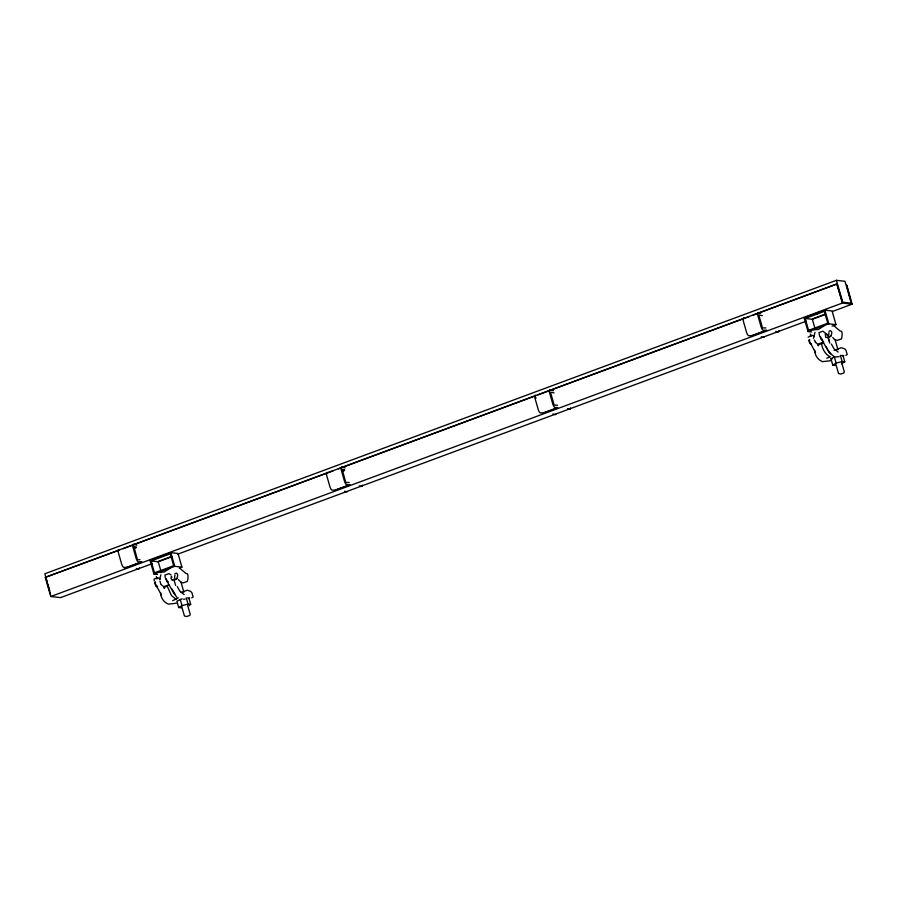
<?xml version="1.0" encoding="UTF-8"?>
<svg xmlns="http://www.w3.org/2000/svg" width="897" height="897" viewBox="0 0 897 897"><rect width="100%" height="100%" fill="white"/><g stroke="black" fill="none" stroke-linecap="round" stroke-linejoin="round"><path stroke-width="1.35" d="M189.693 597.884L188.908 598.669M843.785 355.403L843.427 356.277L842.72 355.795M174.478 580.258L176.888 578.408L177.673 575.818L177.539 574.181L176.35 573.105L174.893 573.833M828.57 337.777L830.97 335.938L831.754 333.336L831.631 331.699L830.431 330.634L828.974 331.352M813.534 338.27L814.992 332.35M808.13 337.171L811.942 335.22L814.442 336.554M174.511 578.318L174.904 575.1M828.604 335.837L828.985 332.619M155.473 581.884L155.125 584.306L156.145 586.234L157.121 586.346M809.554 339.402L809.217 341.824L810.238 343.753L811.202 343.865M823.547 341.174L822.818 342.351L817.829 344.19L815.115 342.105M159.554 579.608L160.899 574.831M168.188 581.637L167.75 582.198L167.021 581.637L166.326 578.913M822.28 339.156L821.843 339.728L821.114 339.156L820.419 336.442M172.829 579.933L172.392 580.449L170.979 578.475L171.26 576.625L172.022 577.22M825.352 334.144L825.722 337.373L826.911 337.451M187.563 597.907L188.886 598.052L190.691 604.343L188.034 604.04L182.013 605.632L178.66 607.516L176.855 601.225L182.226 598.815M189.132 605.744L190.691 604.343M836.105 363.15L832.741 365.034L830.947 358.755L834.311 356.86L836.105 363.15L842.126 361.558L844.772 361.861L842.978 355.571L841.644 355.425M844.772 361.861L841.42 363.745M170.105 568.193L164.252 572.006L159.004 572.308L161.426 572.589M824.197 325.712L818.344 329.535L813.097 329.827M176.059 579.047L176.9 578.408M830.151 336.566L830.981 335.927M172.695 600.654L178.335 597.873M191.767 597.862L193.113 596.965L191.913 592.771L190.601 591.325L187.282 590.192L181.261 592.412M845.86 355.38L847.205 354.483L846.006 350.301L844.694 348.843L841.364 347.711L834.154 350.379M851.275 303.186L844.996 281.299L836.43 280.324L44.85 573.766L47.07 581.503M152.468 563.551L60.57 597.615L50.77 596.505L45.287 577.354L836.856 283.901L842.496 302.188L851.477 303.208L846.656 285.011L852.15 304.161L832.461 311.461M45.287 577.354L119.2 550.141M123.147 548.684L333.179 470.824M338.427 468.873L535.341 395.88M537.965 394.904L749.309 316.551M753.256 315.094L837.271 283.945M133.776 548.672L136.209 547.764M342.082 471.441L344.515 470.544M349.965 484.604L335.377 490.009L332.372 490.199A3.33 1.289 69.7 0 1 329.973 486.914L326.665 475.365A3.33 1.289 69.7 0 1 327.282 472.427M557.059 407.832L543.694 412.788L540.689 412.979A3.33 1.289 69.7 0 1 538.278 409.694L534.971 398.145A3.33 1.289 69.7 0 1 535.587 395.207M765.365 330.612L752 335.568L748.995 335.758A3.33 1.289 69.7 0 1 746.596 332.473L743.288 320.924A3.33 1.289 69.7 0 1 743.893 317.987M124.436 568.384L141.704 562.083M335.781 490.031L349.112 485.187M543.201 413.147L557.844 407.821M751.921 335.77L765.253 330.926M50.77 596.505L842.35 303.063L852.15 304.161M179.299 568.093L181.912 567.128L177.987 553.449L170.834 552.642L150.012 560.356L153.936 574.035L157.502 574.439M832.091 326.093L835.993 324.647L832.08 310.967L824.926 310.16L804.093 317.874L808.018 331.565L811.594 331.968M151.1 560.961L170.262 553.853L173.67 565.715L154.508 572.824L151.1 560.961L158.253 561.769L172.302 556.555M805.192 318.48L824.354 311.382L827.763 323.234L808.589 330.343L805.192 318.48L812.334 319.287L825.117 314.555M157.715 561.6L170.845 556.734M177.404 554.301L806.201 321.193M812.772 318.76L824.578 314.387M153.936 574.035L174.758 566.321L181.912 567.128M808.018 331.565L828.85 323.839L835.993 324.647M154.856 583.016L155.484 582.792M808.948 340.546L809.576 340.311M155.573 585.517L157.524 586.649L156.897 586.873M809.666 343.035L811.617 344.168L810.989 344.403M168.726 584.822L163.747 586.672L161.023 584.575M167.447 586.133L163.714 587.513L164.465 588.309L164.14 587.389M823.704 342.845L817.795 345.031L818.557 345.827L818.221 344.908M826.776 358.183L830.319 356.871C825.318 354.707 822.101 348.496 821.54 343.663M835.399 365.337L832.741 365.034M181.306 607.818L178.66 607.516M830.274 360.751L822.426 361.659C817.829 359.775 814.768 355.223 814.723 350.245M176.193 603.233L168.344 604.141C163.736 602.246 160.675 597.705 160.63 592.726M839.121 356.647L835.141 356.939M183.593 599.241L185.029 599.129M765.881 327.966L762.484 327.865L758.784 314.97L762.349 315.654M766.576 330.163L763.571 330.343A3.33 1.289 69.7 0 1 761.172 327.069L757.864 315.52A3.33 1.289 69.7 0 1 758.481 312.571L760.69 313.176M557.575 405.197L554.178 405.096L550.478 392.191L554.032 392.875M557.272 407.44L555.265 407.574A3.33 1.289 69.7 0 1 552.866 404.289L549.558 392.74A3.33 1.289 69.7 0 1 550.175 389.803L553.483 390.7M349.258 482.418L346.332 482.597L345.536 481.622L342.172 469.411L344.65 469.804M348.955 484.672L346.96 484.795A3.33 1.289 69.7 0 1 344.56 481.51L341.241 469.961A3.33 1.289 69.7 0 1 341.858 467.023L345.177 467.92M139.977 559.706L138.015 559.829L137.23 558.842L133.866 546.632L136.344 547.024M814.51 314.017L816.898 314.286M808.589 330.343L810.978 330.612M830.947 358.755L832.27 358.901M775.827 331.374L778.035 331.98A3.33 1.289 69.7 0 0 778.91 330.713M761.239 336.79L763.448 337.384A3.33 1.289 69.7 0 0 764.121 337.093M567.509 408.606L569.73 409.2A3.33 1.289 69.7 0 0 570.593 407.933M552.933 414.01L555.142 414.616A3.33 1.289 69.7 0 0 555.815 414.313M359.204 485.826L361.413 486.432A3.33 1.289 69.7 0 0 362.287 485.154M344.627 491.231L346.836 491.836A3.33 1.289 69.7 0 0 347.498 491.534M136.871 545.152L133.552 544.244A3.33 1.289 69.7 0 0 132.935 547.181L136.243 558.73A3.33 1.289 69.7 0 0 138.654 562.015L141.648 561.825L127.071 567.229L124.066 567.42A3.33 1.289 69.7 0 1 121.667 564.135L118.359 552.597A3.33 1.289 69.7 0 1 118.976 549.648M136.31 568.451L138.53 569.057A3.33 1.289 69.7 0 0 139.394 567.779M838.213 352.073L834.12 348.933L831.373 344.078M184.12 594.554L180.039 591.415L177.281 586.56M176.227 599.342L171.473 595.597L167.246 586.201M834.502 356.86L829.075 352.532L819.757 336.218M171.181 575.022L168.939 573.654L164.936 575.067L165.272 577.724M160.35 579.036L157.85 577.702L154.093 579.092L154.273 581.032M826.496 333.718L828.11 336.016M815.653 341.981L814.241 340.019M178.335 579.63L181.362 582.545L183.246 582.871L187.395 581.379C187.888 579.54 189.155 572.421 185.982 573.497L179.68 568.137M833.773 325.667L840.074 331.015C843.236 329.939 841.98 337.07 841.487 338.898L837.338 340.389L834.333 339.436L832.775 337.474M830.824 353.799L827.763 349.774M176.866 597.2L173.513 592.782L165.665 578.688M175.016 594.285L172.045 589.015M827.124 334.884L823.031 331.172L819.017 332.596L819.365 335.243M808.926 340.232L815.575 352.768M154.833 582.714L161.482 595.249M826.137 346.534L827.225 348.698M160.798 583.869L159.991 581.155M836.43 280.324L842.698 302.211M836.856 283.901L842.35 303.063M840.321 355.279L842.126 361.558M834.972 339.279L837.966 349.707M841.7 362.747L844.324 371.874L843.842 372.939L840.859 374.049L838.549 373.544L835.769 363.991M824.926 310.16L828.85 323.839M828.29 337.877L829.781 343.103M827.909 336.891L829.063 340.894M812.334 319.287L814.981 328.515M810.372 334.088L811.045 336.453M186.228 597.75L188.034 604.04M180.88 581.761L183.874 592.188M187.608 605.228L190.231 614.355L189.749 615.42L186.767 616.531L184.457 616.026L181.687 606.473M170.834 552.642L174.758 566.321M180.219 599.342L182.013 605.632M173.827 579.372L175.689 585.573M158.253 561.769L160.888 570.997M156.28 576.569L156.953 578.935M47.799 584.07L49.649 590.506M45.691 577.399L50.546 594.33M535.901 397.595L535.957 398.257"/></g></svg>
